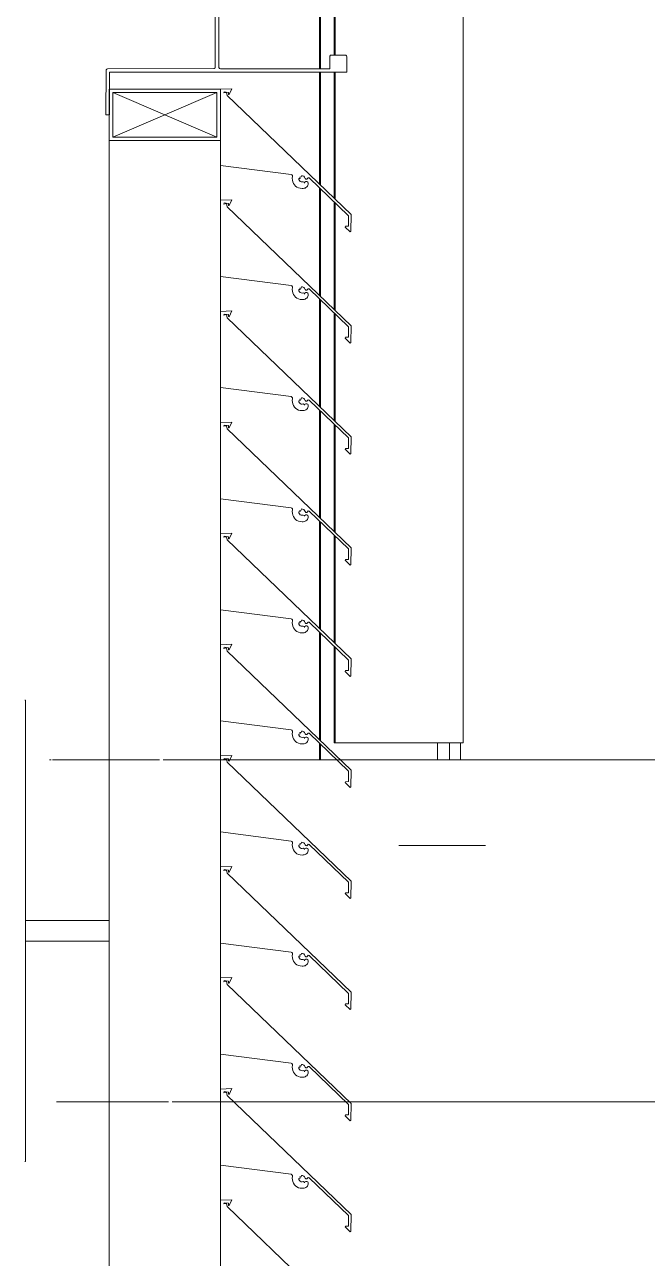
# Model space of a CAD drawing. Header units: millimetres. Extents: x -220592 to 404889, y -217665 to 38245.
# Drawn here: x 36703 to 37068, y -39863 to -39141 of the extents above; entities that cross this region are included whole.
import ezdxf

# ---------------------------------------------------------------- set-up
doc = ezdxf.new("R2010")
doc.units = ezdxf.units.MM
doc.linetypes.add('XKITLINE00', pattern=[0])
doc.linetypes.add('XKITLINE02', pattern=[4, 2, -2])
doc.layers.add('000 - 0_HIDE_OBJ_FRAMING_DEF_SUB_1', color=7, linetype='Continuous')
doc.layers.add('Bolt', color=7, linetype='Continuous', lineweight=0)
doc.layers.add('Part', color=7, linetype='Continuous', lineweight=0)

# ---------------------------------------------------------------- blocks, each defined once
blk = doc.blocks.new('*A14466')
at = {"layer": 'Part', "color": 7, "linetype": 'XKITLINE00', "lineweight": 0}
for p, q in [((-82.317761, 124.40603), (-82.337761, 124.406027)), ((-82.337761, 124.406027), (-82.337716, 124.146027)), ((-82.317717, 124.15603), (-82.317761, 124.40603)), ((-80.927717, 124.156273), (-82.317717, 124.15603)), ((-80.928462, 124.062446), (-80.927717, 124.156273)), ((-82.337716, 124.146027), (-82.336029, 124.140471)), ((-82.336029, 124.140471), (-82.331541, 124.136789)), ((-82.331541, 124.136789), (-81.707714, 124.136137)), ((-81.707714, 124.136137), (-81.702158, 124.134452)), ((-81.702158, 124.134452), (-81.698474, 124.129965)), ((-81.698474, 124.129965), (-81.697712, 124.126138)), ((-81.697548, 123.186138), (-81.697712, 124.126138)), ((-81.677712, 124.126142), (-81.676028, 124.131698)), ((-81.676786, 123.182315), (-81.677712, 124.126142)), ((-81.676028, 124.131698), (-81.671541, 124.135382)), ((-81.671541, 124.135382), (-81.027714, 124.136255)), ((-81.027714, 124.136255), (-81.027702, 124.066255)), ((-81.027702, 124.066255), (-81.026015, 124.0607)), ((-81.026015, 124.0607), (-81.021527, 124.057018)), ((-81.021527, 124.057018), (-80.9377, 124.056271)), ((-80.9377, 124.056271), (-80.932145, 124.057957)), ((-80.932145, 124.057957), (-80.928462, 124.062446)), ((-81.026798, 123.250082), (-81.027546, 123.176255)), ((-81.023116, 123.254571), (-81.026798, 123.250082)), ((-81.01756, 123.256257), (-81.023116, 123.254571)), ((-80.933733, 123.25551), (-81.01756, 123.256257)), ((-80.929245, 123.251828), (-80.933733, 123.25551)), ((-80.927559, 123.246273), (-80.929245, 123.251828)), ((-80.927543, 123.156273), (-80.927559, 123.246273)), ((-82.336784, 123.169854), (-82.337499, 122.906027)), ((-82.333102, 123.174342), (-82.336784, 123.169854)), ((-82.327546, 123.176028), (-82.333102, 123.174342)), ((-81.70372, 123.176899), (-82.327546, 123.176028)), ((-82.317543, 123.15603), (-80.927543, 123.156273)), ((-82.317499, 122.90603), (-82.317543, 123.15603)), ((-81.699232, 123.180582), (-81.70372, 123.176899)), ((-81.697548, 123.186138), (-81.699232, 123.180582)), ((-81.673102, 123.177828), (-81.676786, 123.182315)), ((-81.667546, 123.176144), (-81.673102, 123.177828)), ((-81.027546, 123.176255), (-81.667546, 123.176144)), ((-82.337499, 122.906027), (-82.317499, 122.90603))]:
    blk.add_line(p, q, dxfattribs=at)
blk = doc.blocks.new('*A14474')
at = {"layer": 'Part', "color": 7, "linetype": 'XKITLINE00', "lineweight": 0}
for p, q in [((-81.668045, 123.056135), (-82.318045, 123.056135)), ((-82.318045, 123.056135), (-82.318045, 122.756135)), ((-82.298045, 122.776135), (-81.688045, 123.036135)), ((-82.298045, 123.036135), (-81.688045, 122.776135)), ((-82.298045, 122.776135), (-82.298045, 123.036135)), ((-82.298045, 123.036135), (-81.688045, 123.036135)), ((-81.688045, 123.036135), (-81.688045, 122.776135)), ((-81.668045, 122.756135), (-81.668045, 123.056135)), ((-82.318045, 122.756135), (-81.668045, 122.756135)), ((-81.688045, 122.776135), (-82.298045, 122.776135))]:
    blk.add_line(p, q, dxfattribs=at)
blk = doc.blocks.new('*A14475')
at = {"layer": 'Part', "color": 7, "linetype": 'XKITLINE00', "lineweight": 0}
for p, q in [((-81.668236, 123.056123), (-81.668243, 122.610453)), ((-81.60055, 123.058745), (-81.668236, 123.056123)), ((-81.648356, 123.034428), (-81.64632, 123.041001)), ((-81.63134, 123.037332), (-81.648356, 123.034428)), ((-81.64632, 123.041001), (-81.621337, 123.037861)), ((-81.628443, 123.018789), (-81.63134, 123.037332)), ((-80.903321, 122.322543), (-81.628443, 123.018789)), ((-81.621337, 123.037861), (-81.621208, 123.02567)), ((-81.621208, 123.02567), (-81.616085, 123.025258)), ((-81.616085, 123.025258), (-81.60055, 123.058745)), ((-81.668243, 122.610453), (-81.254237, 122.557423)), ((-81.254237, 122.557423), (-81.249162, 122.555233)), ((-81.249162, 122.555233), (-81.246025, 122.550681)), ((-81.245786, 122.545159), (-81.247272, 122.535025)), ((-81.247272, 122.535025), (-81.246897, 122.524789)), ((-81.246897, 122.524789), (-81.244674, 122.51479)), ((-81.246025, 122.550681), (-81.245786, 122.545159)), ((-81.244674, 122.51479), (-81.240676, 122.50536)), ((-81.240676, 122.50536), (-81.235036, 122.49681)), ((-81.235036, 122.49681), (-81.22794, 122.489423)), ((-81.22794, 122.489423), (-81.219624, 122.483445)), ((-81.209279, 122.533625), (-81.201573, 122.534731)), ((-81.20871, 122.527141), (-81.209279, 122.533625)), ((-81.205908, 122.521267), (-81.20871, 122.527141)), ((-81.201226, 122.516745), (-81.205908, 122.521267)), ((-81.202743, 122.541791), (-81.195578, 122.542735)), ((-81.201573, 122.534731), (-81.202743, 122.541791)), ((-81.195258, 122.514147), (-81.201226, 122.516745)), ((-81.195578, 122.542735), (-81.193256, 122.550125)), ((-81.188758, 122.513803), (-81.195258, 122.514147)), ((-81.193256, 122.550125), (-81.186584, 122.549703)), ((-81.18284, 122.514708), (-81.188758, 122.513803)), ((-81.186584, 122.549703), (-81.180508, 122.546913)), ((-81.178029, 122.512301), (-81.18284, 122.514708)), ((-81.180508, 122.546913), (-81.175841, 122.542126)), ((-81.175999, 122.50732), (-81.178029, 122.512301)), ((-81.173057, 122.512792), (-81.175999, 122.50732)), ((-81.175841, 122.542126), (-81.172727, 122.534553)), ((-81.1679, 122.51601), (-81.173057, 122.512792)), ((-81.172727, 122.534553), (-81.168544, 122.530396)), ((-81.168544, 122.530396), (-81.16265, 122.53019)), ((-81.161823, 122.515998), (-81.1679, 122.51601)), ((-81.162695, 122.484515), (-81.159024, 122.488958)), ((-81.16265, 122.53019), (-81.158186, 122.534044)), ((-81.156679, 122.512761), (-81.161823, 122.515998)), ((-81.159024, 122.488958), (-81.15627, 122.494021)), ((-81.158186, 122.534044), (-81.154531, 122.538671)), ((-81.154039, 122.507287), (-81.156679, 122.512761)), ((-81.15627, 122.494021), (-81.154535, 122.499517)), ((-81.154535, 122.499517), (-81.154039, 122.507287)), ((-81.154531, 122.538671), (-81.149372, 122.537579)), ((-81.149372, 122.537579), (-80.918356, 122.316176)), ((-81.219624, 122.483445), (-81.210361, 122.479072)), ((-81.210361, 122.479072), (-81.20046, 122.476449)), ((-81.20046, 122.476449), (-81.190247, 122.475664)), ((-81.190247, 122.475664), (-81.183448, 122.475762)), ((-81.183448, 122.475762), (-81.17772, 122.476398)), ((-81.17772, 122.476398), (-81.172219, 122.478117)), ((-81.172219, 122.478117), (-81.167149, 122.480857)), ((-81.167149, 122.480857), (-81.162695, 122.484515)), ((-80.918356, 122.316176), (-80.918699, 122.25483)), ((-80.903874, 122.223392), (-80.903321, 122.322543)), ((-80.936119, 122.254733), (-80.937204, 122.249812)), ((-80.937204, 122.249812), (-80.908555, 122.220923)), ((-80.918699, 122.25483), (-80.936119, 122.254733)), ((-80.908555, 122.220923), (-80.903874, 122.223392))]:
    blk.add_line(p, q, dxfattribs=at)
blk = doc.blocks.new('*A14477')
at = {"layer": 'Part', "color": 7, "linetype": 'XKITLINE00', "lineweight": 0}
for p, q in [((-80.247799, 119.232111), (-80.247799, 132.032111)), ((-81.087973, 123.176245), (-81.087973, 124.136174)), ((-81.081868, 123.176246), (-81.081868, 124.136182)), ((-81.002505, 123.256123), (-81.002505, 124.056848)), ((-80.9964, 123.256069), (-80.9964, 124.056794)), ((-81.087973, 122.499842), (-81.087973, 123.156245)), ((-81.081868, 122.49398), (-81.081868, 123.156246)), ((-81.002505, 122.417777), (-81.002505, 123.15626)), ((-80.9964, 122.411916), (-80.9964, 123.156261)), ((-81.087973, 121.849842), (-81.087973, 122.478735)), ((-81.081868, 121.84398), (-81.081868, 122.472884)), ((-81.002505, 121.767777), (-81.002505, 122.396823)), ((-80.9964, 121.761916), (-80.9964, 122.390973)), ((-81.087973, 121.199842), (-81.087973, 121.828735)), ((-81.081868, 121.19398), (-81.081868, 121.822884)), ((-81.002505, 121.117777), (-81.002505, 121.746823)), ((-80.9964, 121.111916), (-80.9964, 121.740973)), ((-81.087973, 120.549842), (-81.087973, 121.178735)), ((-81.081868, 120.54398), (-81.081868, 121.172884)), ((-81.002505, 120.467777), (-81.002505, 121.096823)), ((-80.9964, 120.461916), (-80.9964, 121.090973)), ((-81.087973, 119.899842), (-81.087973, 120.528735)), ((-81.081868, 119.89398), (-81.081868, 120.522884)), ((-81.002505, 119.817777), (-81.002505, 120.446823)), ((-80.9964, 119.811916), (-80.9964, 120.440973)), ((-81.087973, 119.249842), (-81.087973, 119.878735)), ((-81.081868, 119.24398), (-81.081868, 119.872884)), ((-81.002505, 119.232111), (-81.002505, 119.796823)), ((-80.9964, 119.232111), (-80.9964, 119.790973)), ((-81.087973, 119.132111), (-81.087973, 119.228735)), ((-81.081868, 119.132111), (-81.081868, 119.222884)), ((-81.002505, 119.232111), (-80.9964, 119.232111)), ((-80.9964, 119.232111), (-80.247799, 119.232111)), ((-80.398146, 119.132111), (-80.398146, 119.232111)), ((-80.32794, 119.132111), (-80.32794, 119.232111)), ((-80.263061, 119.132111), (-80.263061, 119.232111))]:
    blk.add_line(p, q, dxfattribs=at)
blk = doc.blocks.new('*A14478')
at = {"layer": 'Part', "color": 7, "linetype": 'XKITLINE00', "lineweight": 0}
for p, q in [((-82.807633, 119.482071), (-82.813213, 119.482071)), ((-82.807633, 116.782071), (-82.807633, 119.482071)), ((-82.813213, 116.782071), (-82.807633, 116.782071))]:
    blk.add_line(p, q, dxfattribs=at)
blk = doc.blocks.new('*A14479')
at = {"layer": 'Part', "color": 7, "linetype": 'XKITLINE00', "lineweight": 0}
for p, q in [((-82.807633, 118.192111), (-82.318045, 118.192111)), ((-82.807633, 118.072111), (-82.318045, 118.072111))]:
    blk.add_line(p, q, dxfattribs=at)
blk = doc.blocks.new('*A14480')
at = {"layer": 'Bolt', "color": 7, "linetype": 'XKITLINE02', "lineweight": 0}
for p, q in [((-80.146082, 118.632111), (-80.624399, 118.632111)), ((-80.115732, 118.632111), (-80.594049, 118.632111))]:
    blk.add_line(p, q, dxfattribs=at)
blk = doc.blocks.new('*A14517')
at = {"layer": 'Part', "color": 7, "linetype": 'XKITLINE00', "lineweight": 0}
for p, q in [((-81.668236, 117.856123), (-81.668243, 117.410453)), ((-81.60055, 117.858745), (-81.668236, 117.856123)), ((-81.648356, 117.834428), (-81.64632, 117.841001)), ((-81.63134, 117.837332), (-81.648356, 117.834428)), ((-81.64632, 117.841001), (-81.621337, 117.837861)), ((-81.628443, 117.818789), (-81.63134, 117.837332)), ((-80.903321, 117.122543), (-81.628443, 117.818789)), ((-81.621337, 117.837861), (-81.621208, 117.82567)), ((-81.621208, 117.82567), (-81.616085, 117.825258)), ((-81.616085, 117.825258), (-81.60055, 117.858745)), ((-81.668243, 117.410453), (-81.254237, 117.357423)), ((-81.254237, 117.357423), (-81.249162, 117.355233)), ((-81.249162, 117.355233), (-81.246025, 117.350681)), ((-81.245786, 117.345159), (-81.247272, 117.335025)), ((-81.247272, 117.335025), (-81.246897, 117.324789)), ((-81.246897, 117.324789), (-81.244674, 117.31479)), ((-81.246025, 117.350681), (-81.245786, 117.345159)), ((-81.244674, 117.31479), (-81.240676, 117.30536)), ((-81.240676, 117.30536), (-81.235036, 117.29681)), ((-81.235036, 117.29681), (-81.22794, 117.289423)), ((-81.209279, 117.333625), (-81.201573, 117.334731)), ((-81.20871, 117.327141), (-81.209279, 117.333625)), ((-81.205908, 117.321267), (-81.20871, 117.327141)), ((-81.201226, 117.316745), (-81.205908, 117.321267)), ((-81.202743, 117.341791), (-81.195578, 117.342735)), ((-81.201573, 117.334731), (-81.202743, 117.341791)), ((-81.195258, 117.314147), (-81.201226, 117.316745)), ((-81.195578, 117.342735), (-81.193256, 117.350125)), ((-81.188758, 117.313803), (-81.195258, 117.314147)), ((-81.193256, 117.350125), (-81.186584, 117.349703)), ((-81.18284, 117.314708), (-81.188758, 117.313803)), ((-81.186584, 117.349703), (-81.180508, 117.346913)), ((-81.178029, 117.312301), (-81.18284, 117.314708)), ((-81.180508, 117.346913), (-81.175841, 117.342126)), ((-81.175999, 117.30732), (-81.178029, 117.312301)), ((-81.173057, 117.312792), (-81.175999, 117.30732)), ((-81.175841, 117.342126), (-81.172727, 117.334553)), ((-81.1679, 117.31601), (-81.173057, 117.312792)), ((-81.172727, 117.334553), (-81.168544, 117.330396)), ((-81.168544, 117.330396), (-81.16265, 117.33019)), ((-81.161823, 117.315998), (-81.1679, 117.31601)), ((-81.16265, 117.33019), (-81.158186, 117.334044)), ((-81.156679, 117.312761), (-81.161823, 117.315998)), ((-81.159024, 117.288958), (-81.15627, 117.294021)), ((-81.158186, 117.334044), (-81.154531, 117.338671)), ((-81.154039, 117.307287), (-81.156679, 117.312761)), ((-81.15627, 117.294021), (-81.154535, 117.299517)), ((-81.154535, 117.299517), (-81.154039, 117.307287)), ((-81.154531, 117.338671), (-81.149372, 117.337579)), ((-81.149372, 117.337579), (-80.918356, 117.116176)), ((-81.22794, 117.289423), (-81.219624, 117.283445)), ((-81.219624, 117.283445), (-81.210361, 117.279072)), ((-81.210361, 117.279072), (-81.20046, 117.276449)), ((-81.20046, 117.276449), (-81.190247, 117.275664)), ((-81.190247, 117.275664), (-81.183448, 117.275762)), ((-81.183448, 117.275762), (-81.17772, 117.276398)), ((-81.17772, 117.276398), (-81.172219, 117.278117)), ((-81.172219, 117.278117), (-81.167149, 117.280857)), ((-81.167149, 117.280857), (-81.162695, 117.284515)), ((-81.162695, 117.284515), (-81.159024, 117.288958)), ((-80.918356, 117.116176), (-80.918699, 117.05483)), ((-80.903874, 117.023392), (-80.903321, 117.122543)), ((-80.936119, 117.054733), (-80.937204, 117.049812)), ((-80.937204, 117.049812), (-80.908555, 117.020923)), ((-80.918699, 117.05483), (-80.936119, 117.054733)), ((-80.908555, 117.020923), (-80.903874, 117.023392))]:
    blk.add_line(p, q, dxfattribs=at)
blk = doc.blocks.new('*A14518')
at = {"layer": 'Part', "color": 7, "linetype": 'XKITLINE00', "lineweight": 0}
for p, q in [((-81.668236, 117.206123), (-81.668243, 116.760453)), ((-81.60055, 117.208745), (-81.668236, 117.206123)), ((-81.648356, 117.184428), (-81.64632, 117.191001)), ((-81.63134, 117.187332), (-81.648356, 117.184428)), ((-81.64632, 117.191001), (-81.621337, 117.187861)), ((-81.628443, 117.168789), (-81.63134, 117.187332)), ((-80.903321, 116.472543), (-81.628443, 117.168789)), ((-81.621337, 117.187861), (-81.621208, 117.17567)), ((-81.621208, 117.17567), (-81.616085, 117.175258)), ((-81.616085, 117.175258), (-81.60055, 117.208745)), ((-81.668243, 116.760453), (-81.254237, 116.707423)), ((-81.254237, 116.707423), (-81.249162, 116.705233)), ((-81.249162, 116.705233), (-81.246025, 116.700681)), ((-81.245786, 116.695159), (-81.247272, 116.685025)), ((-81.247272, 116.685025), (-81.246897, 116.674789)), ((-81.246897, 116.674789), (-81.244674, 116.66479)), ((-81.246025, 116.700681), (-81.245786, 116.695159)), ((-81.244674, 116.66479), (-81.240676, 116.65536)), ((-81.240676, 116.65536), (-81.235036, 116.64681)), ((-81.235036, 116.64681), (-81.22794, 116.639423)), ((-81.209279, 116.683625), (-81.201573, 116.684731)), ((-81.20871, 116.677141), (-81.209279, 116.683625)), ((-81.205908, 116.671267), (-81.20871, 116.677141)), ((-81.201226, 116.666745), (-81.205908, 116.671267)), ((-81.202743, 116.691791), (-81.195578, 116.692735)), ((-81.201573, 116.684731), (-81.202743, 116.691791)), ((-81.195258, 116.664147), (-81.201226, 116.666745)), ((-81.195578, 116.692735), (-81.193256, 116.700125)), ((-81.188758, 116.663803), (-81.195258, 116.664147)), ((-81.193256, 116.700125), (-81.186584, 116.699703)), ((-81.18284, 116.664708), (-81.188758, 116.663803)), ((-81.186584, 116.699703), (-81.180508, 116.696913)), ((-81.178029, 116.662301), (-81.18284, 116.664708)), ((-81.180508, 116.696913), (-81.175841, 116.692126)), ((-81.175999, 116.65732), (-81.178029, 116.662301)), ((-81.173057, 116.662792), (-81.175999, 116.65732)), ((-81.175841, 116.692126), (-81.172727, 116.684553)), ((-81.1679, 116.66601), (-81.173057, 116.662792)), ((-81.172727, 116.684553), (-81.168544, 116.680396)), ((-81.168544, 116.680396), (-81.16265, 116.68019)), ((-81.161823, 116.665998), (-81.1679, 116.66601)), ((-81.16265, 116.68019), (-81.158186, 116.684044)), ((-81.156679, 116.662761), (-81.161823, 116.665998)), ((-81.159024, 116.638958), (-81.15627, 116.644021)), ((-81.158186, 116.684044), (-81.154531, 116.688671)), ((-81.154039, 116.657287), (-81.156679, 116.662761)), ((-81.15627, 116.644021), (-81.154535, 116.649517)), ((-81.154535, 116.649517), (-81.154039, 116.657287)), ((-81.154531, 116.688671), (-81.149372, 116.687579)), ((-81.149372, 116.687579), (-80.918356, 116.466176)), ((-81.22794, 116.639423), (-81.219624, 116.633445)), ((-81.219624, 116.633445), (-81.210361, 116.629072)), ((-81.210361, 116.629072), (-81.20046, 116.626449)), ((-81.20046, 116.626449), (-81.190247, 116.625664)), ((-81.190247, 116.625664), (-81.183448, 116.625762)), ((-81.183448, 116.625762), (-81.17772, 116.626398)), ((-81.17772, 116.626398), (-81.172219, 116.628117)), ((-81.172219, 116.628117), (-81.167149, 116.630857)), ((-81.167149, 116.630857), (-81.162695, 116.634515)), ((-81.162695, 116.634515), (-81.159024, 116.638958)), ((-80.918356, 116.466176), (-80.918699, 116.40483)), ((-80.903874, 116.373392), (-80.903321, 116.472543)), ((-80.936119, 116.404733), (-80.937204, 116.399812)), ((-80.937204, 116.399812), (-80.908555, 116.370923)), ((-80.918699, 116.40483), (-80.936119, 116.404733)), ((-80.908555, 116.370923), (-80.903874, 116.373392))]:
    blk.add_line(p, q, dxfattribs=at)
blk = doc.blocks.new('*A14519')
at = {"layer": 'Part', "color": 7, "linetype": 'XKITLINE00', "lineweight": 0}
for p, q in [((-81.668236, 116.556123), (-81.668243, 116.110453)), ((-81.60055, 116.558745), (-81.668236, 116.556123)), ((-81.648356, 116.534428), (-81.64632, 116.541001)), ((-81.63134, 116.537332), (-81.648356, 116.534428)), ((-81.64632, 116.541001), (-81.621337, 116.537861)), ((-81.628443, 116.518789), (-81.63134, 116.537332)), ((-80.903321, 115.822543), (-81.628443, 116.518789)), ((-81.621337, 116.537861), (-81.621208, 116.52567)), ((-81.621208, 116.52567), (-81.616085, 116.525258)), ((-81.616085, 116.525258), (-81.60055, 116.558745)), ((-81.668243, 116.110453), (-81.254237, 116.057423)), ((-81.254237, 116.057423), (-81.249162, 116.055233)), ((-81.249162, 116.055233), (-81.246025, 116.050681)), ((-81.245786, 116.045159), (-81.247272, 116.035025)), ((-81.247272, 116.035025), (-81.246897, 116.024789)), ((-81.246897, 116.024789), (-81.244674, 116.01479)), ((-81.246025, 116.050681), (-81.245786, 116.045159)), ((-81.244674, 116.01479), (-81.240676, 116.00536)), ((-81.240676, 116.00536), (-81.235036, 115.99681)), ((-81.235036, 115.99681), (-81.22794, 115.989423)), ((-81.209279, 116.033625), (-81.201573, 116.034731)), ((-81.20871, 116.027141), (-81.209279, 116.033625)), ((-81.205908, 116.021267), (-81.20871, 116.027141)), ((-81.201226, 116.016745), (-81.205908, 116.021267)), ((-81.202743, 116.041791), (-81.195578, 116.042735)), ((-81.201573, 116.034731), (-81.202743, 116.041791)), ((-81.195258, 116.014147), (-81.201226, 116.016745)), ((-81.195578, 116.042735), (-81.193256, 116.050125)), ((-81.188758, 116.013803), (-81.195258, 116.014147)), ((-81.193256, 116.050125), (-81.186584, 116.049703)), ((-81.18284, 116.014708), (-81.188758, 116.013803)), ((-81.186584, 116.049703), (-81.180508, 116.046913)), ((-81.178029, 116.012301), (-81.18284, 116.014708)), ((-81.180508, 116.046913), (-81.175841, 116.042126)), ((-81.175999, 116.00732), (-81.178029, 116.012301)), ((-81.173057, 116.012792), (-81.175999, 116.00732)), ((-81.175841, 116.042126), (-81.172727, 116.034553)), ((-81.1679, 116.01601), (-81.173057, 116.012792)), ((-81.172727, 116.034553), (-81.168544, 116.030396)), ((-81.168544, 116.030396), (-81.16265, 116.03019)), ((-81.161823, 116.015998), (-81.1679, 116.01601)), ((-81.16265, 116.03019), (-81.158186, 116.034044)), ((-81.156679, 116.012761), (-81.161823, 116.015998)), ((-81.159024, 115.988958), (-81.15627, 115.994021)), ((-81.158186, 116.034044), (-81.154531, 116.038671)), ((-81.154039, 116.007287), (-81.156679, 116.012761)), ((-81.15627, 115.994021), (-81.154535, 115.999517)), ((-81.154535, 115.999517), (-81.154039, 116.007287)), ((-81.154531, 116.038671), (-81.149372, 116.037579)), ((-81.149372, 116.037579), (-80.918356, 115.816176)), ((-81.22794, 115.989423), (-81.219624, 115.983445)), ((-81.219624, 115.983445), (-81.210361, 115.979072)), ((-81.210361, 115.979072), (-81.20046, 115.976449)), ((-81.20046, 115.976449), (-81.190247, 115.975664)), ((-81.190247, 115.975664), (-81.183448, 115.975762)), ((-81.183448, 115.975762), (-81.17772, 115.976398)), ((-81.17772, 115.976398), (-81.172219, 115.978117)), ((-81.172219, 115.978117), (-81.167149, 115.980857)), ((-81.167149, 115.980857), (-81.162695, 115.984515)), ((-81.162695, 115.984515), (-81.159024, 115.988958)), ((-80.918356, 115.816176), (-80.918699, 115.75483)), ((-80.903874, 115.723392), (-80.903321, 115.822543)), ((-80.936119, 115.754733), (-80.937204, 115.749812)), ((-80.937204, 115.749812), (-80.908555, 115.720923)), ((-80.918699, 115.75483), (-80.936119, 115.754733)), ((-80.908555, 115.720923), (-80.903874, 115.723392))]:
    blk.add_line(p, q, dxfattribs=at)
blk = doc.blocks.new('*A14546')
at = {"layer": 'Part', "color": 7, "linetype": 'XKITLINE00', "lineweight": 0}
for p, q in [((-82.318045, 109.556249), (-82.318045, 122.756135)), ((-81.668045, 122.406131), (-81.668045, 122.610427)), ((-81.668045, 121.756131), (-81.668045, 121.960427)), ((-81.668045, 121.106131), (-81.668045, 121.310427)), ((-81.668045, 120.456131), (-81.668045, 120.660427)), ((-81.668045, 119.806131), (-81.668045, 120.010427)), ((-81.668045, 119.156131), (-81.668045, 119.360427)), ((-81.668045, 118.506131), (-81.668045, 118.710427)), ((-81.668045, 117.856131), (-81.668045, 118.060427)), ((-81.668045, 117.206131), (-81.668045, 117.410427)), ((-81.668045, 116.556131), (-81.668045, 116.760427))]:
    blk.add_line(p, q, dxfattribs=at)
blk = doc.blocks.new('*A14547')
at = {"layer": 'Part', "color": 7, "linetype": 'XKITLINE00', "lineweight": 0}
for p, q in [((-81.668236, 122.406123), (-81.668243, 121.960453)), ((-81.60055, 122.408745), (-81.668236, 122.406123)), ((-81.648356, 122.384428), (-81.64632, 122.391001)), ((-81.63134, 122.387332), (-81.648356, 122.384428)), ((-81.64632, 122.391001), (-81.621337, 122.387861)), ((-81.628443, 122.368789), (-81.63134, 122.387332)), ((-80.903321, 121.672543), (-81.628443, 122.368789)), ((-81.621337, 122.387861), (-81.621208, 122.37567)), ((-81.621208, 122.37567), (-81.616085, 122.375258)), ((-81.616085, 122.375258), (-81.60055, 122.408745)), ((-81.668243, 121.960453), (-81.254237, 121.907423)), ((-81.254237, 121.907423), (-81.249162, 121.905233)), ((-81.249162, 121.905233), (-81.246025, 121.900681)), ((-81.245786, 121.895159), (-81.247272, 121.885025)), ((-81.247272, 121.885025), (-81.246897, 121.874789)), ((-81.246897, 121.874789), (-81.244674, 121.86479)), ((-81.246025, 121.900681), (-81.245786, 121.895159)), ((-81.244674, 121.86479), (-81.240676, 121.85536)), ((-81.240676, 121.85536), (-81.235036, 121.84681)), ((-81.235036, 121.84681), (-81.22794, 121.839423)), ((-81.22794, 121.839423), (-81.219624, 121.833445)), ((-81.209279, 121.883625), (-81.201573, 121.884731)), ((-81.20871, 121.877141), (-81.209279, 121.883625)), ((-81.205908, 121.871267), (-81.20871, 121.877141)), ((-81.201226, 121.866745), (-81.205908, 121.871267)), ((-81.202743, 121.891791), (-81.195578, 121.892735)), ((-81.201573, 121.884731), (-81.202743, 121.891791)), ((-81.195258, 121.864147), (-81.201226, 121.866745)), ((-81.195578, 121.892735), (-81.193256, 121.900125)), ((-81.188758, 121.863803), (-81.195258, 121.864147)), ((-81.193256, 121.900125), (-81.186584, 121.899703)), ((-81.18284, 121.864708), (-81.188758, 121.863803)), ((-81.186584, 121.899703), (-81.180508, 121.896913)), ((-81.178029, 121.862301), (-81.18284, 121.864708)), ((-81.180508, 121.896913), (-81.175841, 121.892126)), ((-81.175999, 121.85732), (-81.178029, 121.862301)), ((-81.173057, 121.862792), (-81.175999, 121.85732)), ((-81.175841, 121.892126), (-81.172727, 121.884553)), ((-81.1679, 121.86601), (-81.173057, 121.862792)), ((-81.172727, 121.884553), (-81.168544, 121.880396)), ((-81.168544, 121.880396), (-81.16265, 121.88019)), ((-81.161823, 121.865998), (-81.1679, 121.86601)), ((-81.16265, 121.88019), (-81.158186, 121.884044)), ((-81.156679, 121.862761), (-81.161823, 121.865998)), ((-81.159024, 121.838958), (-81.15627, 121.844021)), ((-81.158186, 121.884044), (-81.154531, 121.888671)), ((-81.154039, 121.857287), (-81.156679, 121.862761)), ((-81.15627, 121.844021), (-81.154535, 121.849517)), ((-81.154535, 121.849517), (-81.154039, 121.857287)), ((-81.154531, 121.888671), (-81.149372, 121.887579)), ((-81.149372, 121.887579), (-80.918356, 121.666176)), ((-81.219624, 121.833445), (-81.210361, 121.829072)), ((-81.210361, 121.829072), (-81.20046, 121.826449)), ((-81.20046, 121.826449), (-81.190247, 121.825664)), ((-81.190247, 121.825664), (-81.183448, 121.825762)), ((-81.183448, 121.825762), (-81.17772, 121.826398)), ((-81.17772, 121.826398), (-81.172219, 121.828117)), ((-81.172219, 121.828117), (-81.167149, 121.830857)), ((-81.167149, 121.830857), (-81.162695, 121.834515)), ((-81.162695, 121.834515), (-81.159024, 121.838958)), ((-80.918356, 121.666176), (-80.918699, 121.60483)), ((-80.903874, 121.573392), (-80.903321, 121.672543)), ((-80.936119, 121.604733), (-80.937204, 121.599812)), ((-80.937204, 121.599812), (-80.908555, 121.570923)), ((-80.918699, 121.60483), (-80.936119, 121.604733)), ((-80.908555, 121.570923), (-80.903874, 121.573392))]:
    blk.add_line(p, q, dxfattribs=at)
blk = doc.blocks.new('*A14548')
at = {"layer": 'Part', "color": 7, "linetype": 'XKITLINE00', "lineweight": 0}
for p, q in [((-81.668236, 121.756123), (-81.668243, 121.310453)), ((-81.60055, 121.758745), (-81.668236, 121.756123)), ((-81.648356, 121.734428), (-81.64632, 121.741001)), ((-81.63134, 121.737332), (-81.648356, 121.734428)), ((-81.64632, 121.741001), (-81.621337, 121.737861)), ((-81.628443, 121.718789), (-81.63134, 121.737332)), ((-80.903321, 121.022543), (-81.628443, 121.718789)), ((-81.621337, 121.737861), (-81.621208, 121.72567)), ((-81.621208, 121.72567), (-81.616085, 121.725258)), ((-81.616085, 121.725258), (-81.60055, 121.758745)), ((-81.668243, 121.310453), (-81.254237, 121.257423)), ((-81.254237, 121.257423), (-81.249162, 121.255233)), ((-81.249162, 121.255233), (-81.246025, 121.250681)), ((-81.245786, 121.245159), (-81.247272, 121.235025)), ((-81.247272, 121.235025), (-81.246897, 121.224789)), ((-81.246897, 121.224789), (-81.244674, 121.21479)), ((-81.246025, 121.250681), (-81.245786, 121.245159)), ((-81.244674, 121.21479), (-81.240676, 121.20536)), ((-81.240676, 121.20536), (-81.235036, 121.19681)), ((-81.235036, 121.19681), (-81.22794, 121.189423)), ((-81.209279, 121.233625), (-81.201573, 121.234731)), ((-81.20871, 121.227141), (-81.209279, 121.233625)), ((-81.205908, 121.221267), (-81.20871, 121.227141)), ((-81.201226, 121.216745), (-81.205908, 121.221267)), ((-81.202743, 121.241791), (-81.195578, 121.242735)), ((-81.201573, 121.234731), (-81.202743, 121.241791)), ((-81.195258, 121.214147), (-81.201226, 121.216745)), ((-81.195578, 121.242735), (-81.193256, 121.250125)), ((-81.188758, 121.213803), (-81.195258, 121.214147)), ((-81.193256, 121.250125), (-81.186584, 121.249703)), ((-81.18284, 121.214708), (-81.188758, 121.213803)), ((-81.186584, 121.249703), (-81.180508, 121.246913)), ((-81.178029, 121.212301), (-81.18284, 121.214708)), ((-81.180508, 121.246913), (-81.175841, 121.242126)), ((-81.175999, 121.20732), (-81.178029, 121.212301)), ((-81.173057, 121.212792), (-81.175999, 121.20732)), ((-81.175841, 121.242126), (-81.172727, 121.234553)), ((-81.1679, 121.21601), (-81.173057, 121.212792)), ((-81.172727, 121.234553), (-81.168544, 121.230396)), ((-81.168544, 121.230396), (-81.16265, 121.23019)), ((-81.161823, 121.215998), (-81.1679, 121.21601)), ((-81.16265, 121.23019), (-81.158186, 121.234044)), ((-81.156679, 121.212761), (-81.161823, 121.215998)), ((-81.159024, 121.188958), (-81.15627, 121.194021)), ((-81.158186, 121.234044), (-81.154531, 121.238671)), ((-81.154039, 121.207287), (-81.156679, 121.212761)), ((-81.15627, 121.194021), (-81.154535, 121.199517)), ((-81.154535, 121.199517), (-81.154039, 121.207287)), ((-81.154531, 121.238671), (-81.149372, 121.237579)), ((-81.149372, 121.237579), (-80.918356, 121.016176)), ((-81.22794, 121.189423), (-81.219624, 121.183445)), ((-81.219624, 121.183445), (-81.210361, 121.179072)), ((-81.210361, 121.179072), (-81.20046, 121.176449)), ((-81.20046, 121.176449), (-81.190247, 121.175664)), ((-81.190247, 121.175664), (-81.183448, 121.175762)), ((-81.183448, 121.175762), (-81.17772, 121.176398)), ((-81.17772, 121.176398), (-81.172219, 121.178117)), ((-81.172219, 121.178117), (-81.167149, 121.180857)), ((-81.167149, 121.180857), (-81.162695, 121.184515)), ((-81.162695, 121.184515), (-81.159024, 121.188958)), ((-80.918356, 121.016176), (-80.918699, 120.95483)), ((-80.903874, 120.923392), (-80.903321, 121.022543)), ((-80.936119, 120.954733), (-80.937204, 120.949812)), ((-80.937204, 120.949812), (-80.908555, 120.920923)), ((-80.918699, 120.95483), (-80.936119, 120.954733)), ((-80.908555, 120.920923), (-80.903874, 120.923392))]:
    blk.add_line(p, q, dxfattribs=at)
blk = doc.blocks.new('*A14549')
at = {"layer": 'Part', "color": 7, "linetype": 'XKITLINE00', "lineweight": 0}
for p, q in [((-81.668236, 121.106123), (-81.668243, 120.660453)), ((-81.60055, 121.108745), (-81.668236, 121.106123)), ((-81.648356, 121.084428), (-81.64632, 121.091001)), ((-81.63134, 121.087332), (-81.648356, 121.084428)), ((-81.64632, 121.091001), (-81.621337, 121.087861)), ((-81.628443, 121.068789), (-81.63134, 121.087332)), ((-80.903321, 120.372543), (-81.628443, 121.068789)), ((-81.621337, 121.087861), (-81.621208, 121.07567)), ((-81.621208, 121.07567), (-81.616085, 121.075258)), ((-81.616085, 121.075258), (-81.60055, 121.108745)), ((-81.668243, 120.660453), (-81.254237, 120.607423)), ((-81.254237, 120.607423), (-81.249162, 120.605233)), ((-81.249162, 120.605233), (-81.246025, 120.600681)), ((-81.245786, 120.595159), (-81.247272, 120.585025)), ((-81.247272, 120.585025), (-81.246897, 120.574789)), ((-81.246897, 120.574789), (-81.244674, 120.56479)), ((-81.246025, 120.600681), (-81.245786, 120.595159)), ((-81.244674, 120.56479), (-81.240676, 120.55536)), ((-81.240676, 120.55536), (-81.235036, 120.54681)), ((-81.235036, 120.54681), (-81.22794, 120.539423)), ((-81.209279, 120.583625), (-81.201573, 120.584731)), ((-81.20871, 120.577141), (-81.209279, 120.583625)), ((-81.205908, 120.571267), (-81.20871, 120.577141)), ((-81.201226, 120.566745), (-81.205908, 120.571267)), ((-81.202743, 120.591791), (-81.195578, 120.592735)), ((-81.201573, 120.584731), (-81.202743, 120.591791)), ((-81.195258, 120.564147), (-81.201226, 120.566745)), ((-81.195578, 120.592735), (-81.193256, 120.600125)), ((-81.188758, 120.563803), (-81.195258, 120.564147)), ((-81.193256, 120.600125), (-81.186584, 120.599703)), ((-81.18284, 120.564708), (-81.188758, 120.563803)), ((-81.186584, 120.599703), (-81.180508, 120.596913)), ((-81.178029, 120.562301), (-81.18284, 120.564708)), ((-81.180508, 120.596913), (-81.175841, 120.592126)), ((-81.175999, 120.55732), (-81.178029, 120.562301)), ((-81.173057, 120.562792), (-81.175999, 120.55732)), ((-81.175841, 120.592126), (-81.172727, 120.584553)), ((-81.1679, 120.56601), (-81.173057, 120.562792)), ((-81.172727, 120.584553), (-81.168544, 120.580396)), ((-81.168544, 120.580396), (-81.16265, 120.58019)), ((-81.161823, 120.565998), (-81.1679, 120.56601)), ((-81.16265, 120.58019), (-81.158186, 120.584044)), ((-81.156679, 120.562761), (-81.161823, 120.565998)), ((-81.159024, 120.538958), (-81.15627, 120.544021)), ((-81.158186, 120.584044), (-81.154531, 120.588671)), ((-81.154039, 120.557287), (-81.156679, 120.562761)), ((-81.15627, 120.544021), (-81.154535, 120.549517)), ((-81.154535, 120.549517), (-81.154039, 120.557287)), ((-81.154531, 120.588671), (-81.149372, 120.587579)), ((-81.149372, 120.587579), (-80.918356, 120.366176)), ((-81.22794, 120.539423), (-81.219624, 120.533445)), ((-81.219624, 120.533445), (-81.210361, 120.529072)), ((-81.210361, 120.529072), (-81.20046, 120.526449)), ((-81.20046, 120.526449), (-81.190247, 120.525664)), ((-81.190247, 120.525664), (-81.183448, 120.525762)), ((-81.183448, 120.525762), (-81.17772, 120.526398)), ((-81.17772, 120.526398), (-81.172219, 120.528117)), ((-81.172219, 120.528117), (-81.167149, 120.530857)), ((-81.167149, 120.530857), (-81.162695, 120.534515)), ((-81.162695, 120.534515), (-81.159024, 120.538958)), ((-80.918356, 120.366176), (-80.918699, 120.30483)), ((-80.903874, 120.273392), (-80.903321, 120.372543)), ((-80.936119, 120.304733), (-80.937204, 120.299812)), ((-80.937204, 120.299812), (-80.908555, 120.270923)), ((-80.918699, 120.30483), (-80.936119, 120.304733)), ((-80.908555, 120.270923), (-80.903874, 120.273392))]:
    blk.add_line(p, q, dxfattribs=at)
blk = doc.blocks.new('*A14550')
at = {"layer": 'Part', "color": 7, "linetype": 'XKITLINE00', "lineweight": 0}
for p, q in [((-81.668236, 120.456123), (-81.668243, 120.010453)), ((-81.60055, 120.458745), (-81.668236, 120.456123)), ((-81.648356, 120.434428), (-81.64632, 120.441001)), ((-81.63134, 120.437332), (-81.648356, 120.434428)), ((-81.64632, 120.441001), (-81.621337, 120.437861)), ((-81.628443, 120.418789), (-81.63134, 120.437332)), ((-80.903321, 119.722543), (-81.628443, 120.418789)), ((-81.621337, 120.437861), (-81.621208, 120.42567)), ((-81.621208, 120.42567), (-81.616085, 120.425258)), ((-81.616085, 120.425258), (-81.60055, 120.458745)), ((-81.668243, 120.010453), (-81.254237, 119.957423)), ((-81.254237, 119.957423), (-81.249162, 119.955233)), ((-81.249162, 119.955233), (-81.246025, 119.950681)), ((-81.245786, 119.945159), (-81.247272, 119.935025)), ((-81.247272, 119.935025), (-81.246897, 119.924789)), ((-81.246897, 119.924789), (-81.244674, 119.91479)), ((-81.246025, 119.950681), (-81.245786, 119.945159)), ((-81.244674, 119.91479), (-81.240676, 119.90536)), ((-81.240676, 119.90536), (-81.235036, 119.89681)), ((-81.235036, 119.89681), (-81.22794, 119.889423)), ((-81.209279, 119.933625), (-81.201573, 119.934731)), ((-81.20871, 119.927141), (-81.209279, 119.933625)), ((-81.205908, 119.921267), (-81.20871, 119.927141)), ((-81.201226, 119.916745), (-81.205908, 119.921267)), ((-81.202743, 119.941791), (-81.195578, 119.942735)), ((-81.201573, 119.934731), (-81.202743, 119.941791)), ((-81.195258, 119.914147), (-81.201226, 119.916745)), ((-81.195578, 119.942735), (-81.193256, 119.950125)), ((-81.188758, 119.913803), (-81.195258, 119.914147)), ((-81.193256, 119.950125), (-81.186584, 119.949703)), ((-81.18284, 119.914708), (-81.188758, 119.913803)), ((-81.186584, 119.949703), (-81.180508, 119.946913)), ((-81.178029, 119.912301), (-81.18284, 119.914708)), ((-81.180508, 119.946913), (-81.175841, 119.942126)), ((-81.175999, 119.90732), (-81.178029, 119.912301)), ((-81.173057, 119.912792), (-81.175999, 119.90732)), ((-81.175841, 119.942126), (-81.172727, 119.934553)), ((-81.1679, 119.91601), (-81.173057, 119.912792)), ((-81.172727, 119.934553), (-81.168544, 119.930396)), ((-81.168544, 119.930396), (-81.16265, 119.93019)), ((-81.161823, 119.915998), (-81.1679, 119.91601)), ((-81.16265, 119.93019), (-81.158186, 119.934044)), ((-81.156679, 119.912761), (-81.161823, 119.915998)), ((-81.159024, 119.888958), (-81.15627, 119.894021)), ((-81.158186, 119.934044), (-81.154531, 119.938671)), ((-81.154039, 119.907287), (-81.156679, 119.912761)), ((-81.15627, 119.894021), (-81.154535, 119.899517)), ((-81.154535, 119.899517), (-81.154039, 119.907287)), ((-81.154531, 119.938671), (-81.149372, 119.937579)), ((-81.149372, 119.937579), (-80.918356, 119.716176)), ((-81.22794, 119.889423), (-81.219624, 119.883445)), ((-81.219624, 119.883445), (-81.210361, 119.879072)), ((-81.210361, 119.879072), (-81.20046, 119.876449)), ((-81.20046, 119.876449), (-81.190247, 119.875664)), ((-81.190247, 119.875664), (-81.183448, 119.875762)), ((-81.183448, 119.875762), (-81.17772, 119.876398)), ((-81.17772, 119.876398), (-81.172219, 119.878117)), ((-81.172219, 119.878117), (-81.167149, 119.880857)), ((-81.167149, 119.880857), (-81.162695, 119.884515)), ((-81.162695, 119.884515), (-81.159024, 119.888958)), ((-80.918356, 119.716176), (-80.918699, 119.65483)), ((-80.903874, 119.623392), (-80.903321, 119.722543)), ((-80.936119, 119.654733), (-80.937204, 119.649812)), ((-80.937204, 119.649812), (-80.908555, 119.620923)), ((-80.918699, 119.65483), (-80.936119, 119.654733)), ((-80.908555, 119.620923), (-80.903874, 119.623392))]:
    blk.add_line(p, q, dxfattribs=at)
blk = doc.blocks.new('*A14551')
at = {"layer": 'Part', "color": 7, "linetype": 'XKITLINE00', "lineweight": 0}
for p, q in [((-81.668236, 119.806123), (-81.668243, 119.360453)), ((-81.60055, 119.808745), (-81.668236, 119.806123)), ((-81.648356, 119.784428), (-81.64632, 119.791001)), ((-81.63134, 119.787332), (-81.648356, 119.784428)), ((-81.64632, 119.791001), (-81.621337, 119.787861)), ((-81.628443, 119.768789), (-81.63134, 119.787332)), ((-80.903321, 119.072543), (-81.628443, 119.768789)), ((-81.621337, 119.787861), (-81.621208, 119.77567)), ((-81.621208, 119.77567), (-81.616085, 119.775258)), ((-81.616085, 119.775258), (-81.60055, 119.808745)), ((-81.668243, 119.360453), (-81.254237, 119.307423)), ((-81.254237, 119.307423), (-81.249162, 119.305233)), ((-81.249162, 119.305233), (-81.246025, 119.300681)), ((-81.245786, 119.295159), (-81.247272, 119.285025)), ((-81.247272, 119.285025), (-81.246897, 119.274789)), ((-81.246897, 119.274789), (-81.244674, 119.26479)), ((-81.246025, 119.300681), (-81.245786, 119.295159)), ((-81.244674, 119.26479), (-81.240676, 119.25536)), ((-81.240676, 119.25536), (-81.235036, 119.24681)), ((-81.235036, 119.24681), (-81.22794, 119.239423)), ((-81.209279, 119.283625), (-81.201573, 119.284731)), ((-81.20871, 119.277141), (-81.209279, 119.283625)), ((-81.205908, 119.271267), (-81.20871, 119.277141)), ((-81.201226, 119.266745), (-81.205908, 119.271267)), ((-81.202743, 119.291791), (-81.195578, 119.292735)), ((-81.201573, 119.284731), (-81.202743, 119.291791)), ((-81.195258, 119.264147), (-81.201226, 119.266745)), ((-81.195578, 119.292735), (-81.193256, 119.300125)), ((-81.188758, 119.263803), (-81.195258, 119.264147)), ((-81.193256, 119.300125), (-81.186584, 119.299703)), ((-81.18284, 119.264708), (-81.188758, 119.263803)), ((-81.186584, 119.299703), (-81.180508, 119.296913)), ((-81.178029, 119.262301), (-81.18284, 119.264708)), ((-81.180508, 119.296913), (-81.175841, 119.292126)), ((-81.175999, 119.25732), (-81.178029, 119.262301)), ((-81.173057, 119.262792), (-81.175999, 119.25732)), ((-81.175841, 119.292126), (-81.172727, 119.284553)), ((-81.1679, 119.26601), (-81.173057, 119.262792)), ((-81.172727, 119.284553), (-81.168544, 119.280396)), ((-81.168544, 119.280396), (-81.16265, 119.28019)), ((-81.161823, 119.265998), (-81.1679, 119.26601)), ((-81.16265, 119.28019), (-81.158186, 119.284044)), ((-81.156679, 119.262761), (-81.161823, 119.265998)), ((-81.159024, 119.238958), (-81.15627, 119.244021)), ((-81.158186, 119.284044), (-81.154531, 119.288671)), ((-81.154039, 119.257287), (-81.156679, 119.262761)), ((-81.15627, 119.244021), (-81.154535, 119.249517)), ((-81.154535, 119.249517), (-81.154039, 119.257287)), ((-81.154531, 119.288671), (-81.149372, 119.287579)), ((-81.149372, 119.287579), (-80.918356, 119.066176)), ((-81.22794, 119.239423), (-81.219624, 119.233445)), ((-81.219624, 119.233445), (-81.210361, 119.229072)), ((-81.210361, 119.229072), (-81.20046, 119.226449)), ((-81.20046, 119.226449), (-81.190247, 119.225664)), ((-81.190247, 119.225664), (-81.183448, 119.225762)), ((-81.183448, 119.225762), (-81.17772, 119.226398)), ((-81.17772, 119.226398), (-81.172219, 119.228117)), ((-81.172219, 119.228117), (-81.167149, 119.230857)), ((-81.167149, 119.230857), (-81.162695, 119.234515)), ((-81.162695, 119.234515), (-81.159024, 119.238958)), ((-80.918356, 119.066176), (-80.918699, 119.00483)), ((-80.903874, 118.973392), (-80.903321, 119.072543)), ((-80.936119, 119.004733), (-80.937204, 118.999812)), ((-80.937204, 118.999812), (-80.908555, 118.970923)), ((-80.918699, 119.00483), (-80.936119, 119.004733)), ((-80.908555, 118.970923), (-80.903874, 118.973392))]:
    blk.add_line(p, q, dxfattribs=at)
blk = doc.blocks.new('*A14552')
at = {"layer": 'Part', "color": 7, "linetype": 'XKITLINE00', "lineweight": 0}
for p, q in [((-81.668236, 119.156123), (-81.668243, 118.710453)), ((-81.60055, 119.158745), (-81.668236, 119.156123)), ((-81.648356, 119.134428), (-81.64632, 119.141001)), ((-81.63134, 119.137332), (-81.648356, 119.134428)), ((-81.64632, 119.141001), (-81.621337, 119.137861)), ((-81.628443, 119.118789), (-81.63134, 119.137332)), ((-80.903321, 118.422543), (-81.628443, 119.118789)), ((-81.621337, 119.137861), (-81.621208, 119.12567)), ((-81.621208, 119.12567), (-81.616085, 119.125258)), ((-81.616085, 119.125258), (-81.60055, 119.158745)), ((-81.668243, 118.710453), (-81.254237, 118.657423)), ((-81.254237, 118.657423), (-81.249162, 118.655233)), ((-81.249162, 118.655233), (-81.246025, 118.650681)), ((-81.245786, 118.645159), (-81.247272, 118.635025)), ((-81.247272, 118.635025), (-81.246897, 118.624789)), ((-81.246897, 118.624789), (-81.244674, 118.61479)), ((-81.246025, 118.650681), (-81.245786, 118.645159)), ((-81.244674, 118.61479), (-81.240676, 118.60536)), ((-81.240676, 118.60536), (-81.235036, 118.59681)), ((-81.235036, 118.59681), (-81.22794, 118.589423)), ((-81.209279, 118.633625), (-81.201573, 118.634731)), ((-81.20871, 118.627141), (-81.209279, 118.633625)), ((-81.205908, 118.621267), (-81.20871, 118.627141)), ((-81.201226, 118.616745), (-81.205908, 118.621267)), ((-81.202743, 118.641791), (-81.195578, 118.642735)), ((-81.201573, 118.634731), (-81.202743, 118.641791)), ((-81.195258, 118.614147), (-81.201226, 118.616745)), ((-81.195578, 118.642735), (-81.193256, 118.650125)), ((-81.188758, 118.613803), (-81.195258, 118.614147)), ((-81.193256, 118.650125), (-81.186584, 118.649703)), ((-81.18284, 118.614708), (-81.188758, 118.613803)), ((-81.186584, 118.649703), (-81.180508, 118.646913)), ((-81.178029, 118.612301), (-81.18284, 118.614708)), ((-81.180508, 118.646913), (-81.175841, 118.642126)), ((-81.175999, 118.60732), (-81.178029, 118.612301)), ((-81.173057, 118.612792), (-81.175999, 118.60732)), ((-81.175841, 118.642126), (-81.172727, 118.634553)), ((-81.1679, 118.61601), (-81.173057, 118.612792)), ((-81.172727, 118.634553), (-81.168544, 118.630396)), ((-81.168544, 118.630396), (-81.16265, 118.63019)), ((-81.161823, 118.615998), (-81.1679, 118.61601)), ((-81.16265, 118.63019), (-81.158186, 118.634044)), ((-81.156679, 118.612761), (-81.161823, 118.615998)), ((-81.159024, 118.588958), (-81.15627, 118.594021)), ((-81.158186, 118.634044), (-81.154531, 118.638671)), ((-81.154039, 118.607287), (-81.156679, 118.612761)), ((-81.15627, 118.594021), (-81.154535, 118.599517)), ((-81.154535, 118.599517), (-81.154039, 118.607287)), ((-81.154531, 118.638671), (-81.149372, 118.637579)), ((-81.149372, 118.637579), (-80.918356, 118.416176)), ((-81.22794, 118.589423), (-81.219624, 118.583445)), ((-81.219624, 118.583445), (-81.210361, 118.579072)), ((-81.210361, 118.579072), (-81.20046, 118.576449)), ((-81.20046, 118.576449), (-81.190247, 118.575664)), ((-81.190247, 118.575664), (-81.183448, 118.575762)), ((-81.183448, 118.575762), (-81.17772, 118.576398)), ((-81.17772, 118.576398), (-81.172219, 118.578117)), ((-81.172219, 118.578117), (-81.167149, 118.580857)), ((-81.167149, 118.580857), (-81.162695, 118.584515)), ((-81.162695, 118.584515), (-81.159024, 118.588958)), ((-80.918356, 118.416176), (-80.918699, 118.35483)), ((-80.903874, 118.323392), (-80.903321, 118.422543)), ((-80.936119, 118.354733), (-80.937204, 118.349812)), ((-80.937204, 118.349812), (-80.908555, 118.320923)), ((-80.918699, 118.35483), (-80.936119, 118.354733)), ((-80.908555, 118.320923), (-80.903874, 118.323392))]:
    blk.add_line(p, q, dxfattribs=at)
blk = doc.blocks.new('*A14553')
at = {"layer": 'Part', "color": 7, "linetype": 'XKITLINE00', "lineweight": 0}
for p, q in [((-81.668236, 118.506123), (-81.668243, 118.060453)), ((-81.60055, 118.508745), (-81.668236, 118.506123)), ((-81.648356, 118.484428), (-81.64632, 118.491001)), ((-81.63134, 118.487332), (-81.648356, 118.484428)), ((-81.64632, 118.491001), (-81.621337, 118.487861)), ((-81.628443, 118.468789), (-81.63134, 118.487332)), ((-80.903321, 117.772543), (-81.628443, 118.468789)), ((-81.621337, 118.487861), (-81.621208, 118.47567)), ((-81.621208, 118.47567), (-81.616085, 118.475258)), ((-81.616085, 118.475258), (-81.60055, 118.508745)), ((-81.668243, 118.060453), (-81.254237, 118.007423)), ((-81.254237, 118.007423), (-81.249162, 118.005233)), ((-81.249162, 118.005233), (-81.246025, 118.000681)), ((-81.245786, 117.995159), (-81.247272, 117.985025)), ((-81.247272, 117.985025), (-81.246897, 117.974789)), ((-81.246897, 117.974789), (-81.244674, 117.96479)), ((-81.246025, 118.000681), (-81.245786, 117.995159)), ((-81.244674, 117.96479), (-81.240676, 117.95536)), ((-81.240676, 117.95536), (-81.235036, 117.94681)), ((-81.235036, 117.94681), (-81.22794, 117.939423)), ((-81.209279, 117.983625), (-81.201573, 117.984731)), ((-81.20871, 117.977141), (-81.209279, 117.983625)), ((-81.205908, 117.971267), (-81.20871, 117.977141)), ((-81.201226, 117.966745), (-81.205908, 117.971267)), ((-81.202743, 117.991791), (-81.195578, 117.992735)), ((-81.201573, 117.984731), (-81.202743, 117.991791)), ((-81.195258, 117.964147), (-81.201226, 117.966745)), ((-81.195578, 117.992735), (-81.193256, 118.000125)), ((-81.188758, 117.963803), (-81.195258, 117.964147)), ((-81.193256, 118.000125), (-81.186584, 117.999703)), ((-81.18284, 117.964708), (-81.188758, 117.963803)), ((-81.186584, 117.999703), (-81.180508, 117.996913)), ((-81.178029, 117.962301), (-81.18284, 117.964708)), ((-81.180508, 117.996913), (-81.175841, 117.992126)), ((-81.175999, 117.95732), (-81.178029, 117.962301)), ((-81.173057, 117.962792), (-81.175999, 117.95732)), ((-81.175841, 117.992126), (-81.172727, 117.984553)), ((-81.1679, 117.96601), (-81.173057, 117.962792)), ((-81.172727, 117.984553), (-81.168544, 117.980396)), ((-81.168544, 117.980396), (-81.16265, 117.98019)), ((-81.161823, 117.965998), (-81.1679, 117.96601)), ((-81.16265, 117.98019), (-81.158186, 117.984044)), ((-81.156679, 117.962761), (-81.161823, 117.965998)), ((-81.159024, 117.938958), (-81.15627, 117.944021)), ((-81.158186, 117.984044), (-81.154531, 117.988671)), ((-81.154039, 117.957287), (-81.156679, 117.962761)), ((-81.15627, 117.944021), (-81.154535, 117.949517)), ((-81.154535, 117.949517), (-81.154039, 117.957287)), ((-81.154531, 117.988671), (-81.149372, 117.987579)), ((-81.149372, 117.987579), (-80.918356, 117.766176)), ((-81.22794, 117.939423), (-81.219624, 117.933445)), ((-81.219624, 117.933445), (-81.210361, 117.929072)), ((-81.210361, 117.929072), (-81.20046, 117.926449)), ((-81.20046, 117.926449), (-81.190247, 117.925664)), ((-81.190247, 117.925664), (-81.183448, 117.925762)), ((-81.183448, 117.925762), (-81.17772, 117.926398)), ((-81.17772, 117.926398), (-81.172219, 117.928117)), ((-81.172219, 117.928117), (-81.167149, 117.930857)), ((-81.167149, 117.930857), (-81.162695, 117.934515)), ((-81.162695, 117.934515), (-81.159024, 117.938958)), ((-80.918356, 117.766176), (-80.918699, 117.70483)), ((-80.903874, 117.673392), (-80.903321, 117.772543)), ((-80.936119, 117.704733), (-80.937204, 117.699812)), ((-80.937204, 117.699812), (-80.908555, 117.670923)), ((-80.918699, 117.70483), (-80.936119, 117.704733)), ((-80.908555, 117.670923), (-80.903874, 117.673392))]:
    blk.add_line(p, q, dxfattribs=at)
blk = doc.blocks.new('*A14500')
at = {"layer": '000 - 0_HIDE_OBJ_FRAMING_DEF_SUB_1', "color": 7, "linetype": 'XKITLINE00', "lineweight": 0}
for p, q in [((-81.630524, 119.132111), (-81.621276, 119.132111)), ((-81.612906, 119.132111), (-80.987154, 119.132111)), ((-80.96536, 119.132111), (-69.749749, 119.132111)), ((-81.590245, 117.132111), (-80.934983, 117.132111)), ((-80.913286, 117.132111), (-69.749749, 117.132111))]:
    blk.add_line(p, q, dxfattribs=at)
blk = doc.blocks.new('W-1-PP18-ST_20260402-011103_LOWER_PL')
at = {"layer": '000 - 0_HIDE_OBJ_FRAMING_DEF_SUB_1', "color": 7, "lineweight": 0, "xscale": 100, "yscale": 100, "zscale": 100}
blk.add_blockref('*A14500', (17759.3349, -35779.0805), dxfattribs=at)

msp = doc.modelspace()

# ---------------------------------------------------------------- block references
at = {"color": 7, "lineweight": 0, "xscale": 100, "yscale": 100, "zscale": 100}
for name in ['*A14477', '*A14466', '*A14475', '*A14474', '*A14546', '*A14547', '*A14548', '*A14549', '*A14550', '*A14551', '*A14478', '*A14552', '*A14480', '*A14553', '*A14479', '*A14517', '*A14518', '*A14519']:
    msp.add_blockref(name, (44984.4833, -51484.8507), dxfattribs=at)

# ---------------------------------------------------------------- next in the draw order: block references
at = {"layer": 'Defpoints', "color": 7}
msp.add_blockref('W-1-PP18-ST_20260402-011103_LOWER_PL', (27121.4984, -15705.7702), dxfattribs=at)

doc.saveas('drawing.dxf')
